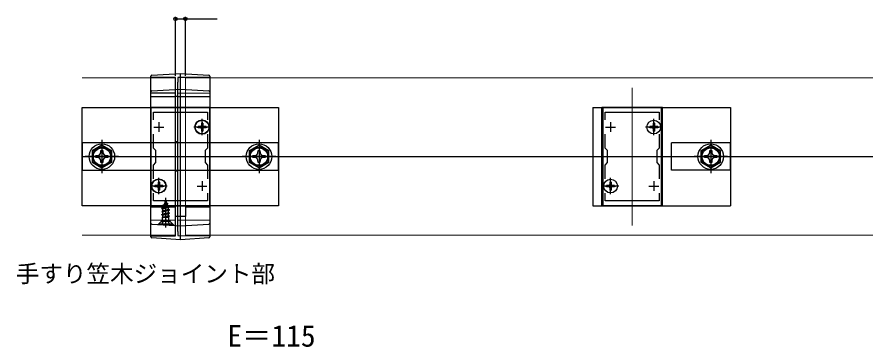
# Model space of a CAD drawing. Units: millimetres, scale not verified. Extents: x -875 to 875, y -1299 to 1292.
# Drawn here: x -343 to 88.8, y -707.3 to -542 of the extents above; entities that cross this region are included whole.
import ezdxf
from ezdxf.enums import TextEntityAlignment as Align

# ---------------------------------------------------------------- set-up
doc = ezdxf.new("R2010")
doc.units = ezdxf.units.MM
doc.header["$LTSCALE"] = 8
for name, color, linetype in [('0-2_USER1', 3, 'Continuous'), ('0-3_YKK_11', 7, 'Continuous'), ('0-6_YKK_13', 4, 'Continuous'), ('0-8_YKK_D', 6, 'Continuous'), ('0-A_YSS_K', 3, 'Continuous')]:
    doc.layers.add(name, color=color, linetype=linetype)
doc.layers.add('0-5_YKK_12', color=2, linetype='Continuous', lineweight=18)
doc.styles.add('ＭＳ ゴシック', font='')
doc.styles.get('ＭＳ ゴシック').set_extended_font_data('MS Gothic')

msp = doc.modelspace()

# ---------------------------------------------------------------- linework, layer by layer
at = {"layer": '0-3_YKK_11'}
for p, q in [((-270.743, -595.462), (-270.743, -600.462)), ((-248.743, -595.462), (-248.743, -600.462)), ((-40.743, -595.462), (-40.743, -600.462)), ((-18.743, -595.462), (-18.743, -600.462)), ((-273.243, -597.962), (-268.243, -597.962)), ((-251.243, -597.962), (-246.243, -597.962)), ((-43.243, -597.962), (-38.243, -597.962)), ((-21.243, -597.962), (-16.243, -597.962)), ((-270.743, -625.462), (-270.743, -630.462)), ((-248.743, -625.462), (-248.743, -630.462)), ((-40.743, -625.462), (-40.743, -630.462)), ((-18.743, -625.462), (-18.743, -630.462)), ((-273.243, -627.962), (-268.243, -627.962)), ((-251.243, -627.962), (-246.243, -627.962)), ((-43.243, -627.962), (-38.243, -627.962)), ((-21.243, -627.962), (-16.243, -627.962))]:
    msp.add_line(p, q, dxfattribs=at)
for points in [[(-274.743, -587.962), (-274.743, -637.962), (-244.743, -637.962), (-244.743, -587.962)], [(-44.743, -587.962), (-44.743, -637.962), (-14.743, -637.962), (-14.743, -587.962)]]:
    msp.add_lwpolyline(points, close=True, dxfattribs=at)
for points in [[(-273.543, -594.329), (-273.543, -590.462), (-245.943, -590.462), (-245.943, -594.329)], [(-43.543, -594.329), (-43.543, -590.462), (-15.943, -590.462), (-15.943, -594.329)], [(-273.543, -624.329), (-273.543, -617.262), (-272.243, -615.962), (-272.243, -609.962), (-273.543, -608.662), (-273.543, -601.595)], [(-245.943, -601.595), (-245.943, -608.662), (-247.243, -609.962), (-247.243, -615.962), (-245.943, -617.262), (-245.943, -624.329)], [(-43.543, -624.329), (-43.543, -617.262), (-42.243, -615.962), (-42.243, -609.962), (-43.543, -608.662), (-43.543, -601.595)], [(-15.943, -601.595), (-15.943, -608.662), (-17.243, -609.962), (-17.243, -615.962), (-15.943, -617.262), (-15.943, -624.329)], [(-245.943, -631.595), (-245.943, -635.462), (-273.543, -635.462), (-273.543, -631.595)], [(-15.943, -631.595), (-15.943, -635.462), (-43.543, -635.462), (-43.543, -631.595)]]:
    msp.add_lwpolyline(points, dxfattribs=at)
at = {"layer": '0-5_YKK_12'}
for p, q in [((-274.743, -572.962), (-309.743, -572.962)), ((-274.743, -572.962), (-262.243, -572.962)), ((-262.243, -572.962), (-262.243, -652.962)), ((-257.243, -572.962), (-257.243, -652.962)), ((-257.243, -572.962), (-244.743, -572.962)), ((785.257, -572.962), (-244.743, -572.962)), ((-259.743, -647.962), (-259.743, -577.962)), ((-29.743, -647.962), (-29.743, -577.962)), ((-274.743, -652.962), (-309.743, -652.962)), ((-274.743, -652.962), (-262.243, -652.962))]:
    msp.add_line(p, q, dxfattribs=at)
msp.add_lwpolyline([(-257.243, -652.962), (-244.743, -652.962), (785.257, -652.962)], dxfattribs=at)
at = {"layer": '0-6_YKK_13'}
for p, q in [((-262.243, -572.705), (-274.743, -572.662)), ((-274.274, -571.55), (-259.743, -570.662)), ((-244.743, -572.662), (-261.043, -572.804)), ((-259.743, -570.662), (-245.213, -571.55)), ((-259.743, -573.956), (-259.743, -574)), ((-259.743, -652.269), (-259.743, -574)), ((-274.743, -651.333), (-274.743, -574.884)), ((-262.243, -651.126), (-262.243, -575.039)), ((-261.043, -651.028), (-261.043, -575.137)), ((-244.743, -574.884), (-244.743, -651.333)), ((-262.243, -580.705), (-274.743, -580.662)), ((-274.743, -582.462), (-262.243, -582.462)), ((-274.274, -579.55), (-259.743, -578.662)), ((-261.043, -582.462), (-262.243, -582.462)), ((-244.743, -580.662), (-261.043, -580.804)), ((-261.043, -582.462), (-244.743, -582.462)), ((-259.743, -578.662), (-245.213, -579.55)), ((-49.743, -587.962), (20.257, -587.962)), ((-14.243, -587.962), (-45.243, -587.962)), ((-14.243, -637.962), (-14.243, -587.962)), ((20.257, -587.962), (20.257, -637.962)), ((-248.393, -595.912), (-249.093, -595.912)), ((-249.093, -595.912), (-249.093, -597.112)), ((-248.743, -602.112), (-248.743, -593.812)), ((-248.393, -595.912), (-248.393, -597.112)), ((-18.393, -595.912), (-19.093, -595.912)), ((-19.093, -595.912), (-19.093, -597.112)), ((-18.743, -602.112), (-18.743, -593.812)), ((-18.393, -595.912), (-18.393, -597.112)), ((-244.593, -597.962), (-252.893, -597.962)), ((-250.793, -597.612), (-250.793, -598.312)), ((-249.593, -597.612), (-250.793, -597.612)), ((-249.593, -598.312), (-250.793, -598.312)), ((-249.093, -598.812), (-249.093, -600.012)), ((-248.393, -600.012), (-249.093, -600.012)), ((-248.393, -598.812), (-248.393, -600.012)), ((-246.693, -597.612), (-247.893, -597.612)), ((-246.693, -598.312), (-247.893, -598.312)), ((-246.693, -597.612), (-246.693, -598.312)), ((-14.593, -597.962), (-22.893, -597.962)), ((-20.793, -597.612), (-20.793, -598.312)), ((-19.593, -597.612), (-20.793, -597.612)), ((-19.593, -598.312), (-20.793, -598.312)), ((-19.093, -598.812), (-19.093, -600.012)), ((-18.393, -600.012), (-19.093, -600.012)), ((-18.393, -598.812), (-18.393, -600.012)), ((-16.693, -597.612), (-17.893, -597.612)), ((-16.693, -598.312), (-17.893, -598.312)), ((-16.693, -597.612), (-16.693, -598.312)), ((-299.743, -604.462), (-299.743, -621.462)), ((-219.743, -604.462), (-219.743, -621.462)), ((10.257, -604.462), (10.257, -621.462)), ((-261.043, -605.462), (-262.243, -605.462)), ((-291.243, -612.962), (-308.243, -612.962)), ((-300.266, -611.108), (-300.244, -609.862)), ((-211.243, -612.962), (-228.243, -612.962)), ((-220.266, -611.108), (-220.244, -609.862)), ((18.757, -612.962), (1.757, -612.962)), ((9.734, -611.108), (9.756, -609.862)), ((-261.043, -620.462), (-262.243, -620.462)), ((-270.393, -625.912), (-271.093, -625.912)), ((-271.093, -625.912), (-271.093, -627.112)), ((-270.743, -632.112), (-270.743, -623.812)), ((-270.393, -625.912), (-270.393, -627.112)), ((-40.393, -625.912), (-41.093, -625.912)), ((-41.093, -625.912), (-41.093, -627.112)), ((-40.743, -632.112), (-40.743, -623.812)), ((-40.393, -625.912), (-40.393, -627.112)), ((-266.593, -627.962), (-274.893, -627.962)), ((-272.793, -627.612), (-272.793, -628.312)), ((-271.593, -627.612), (-272.793, -627.612)), ((-271.593, -628.312), (-272.793, -628.312)), ((-271.093, -628.812), (-271.093, -630.012)), ((-270.393, -630.012), (-271.093, -630.012)), ((-270.393, -628.812), (-270.393, -630.012)), ((-268.693, -627.612), (-269.893, -627.612)), ((-268.693, -628.312), (-269.893, -628.312)), ((-268.693, -627.612), (-268.693, -628.312)), ((-36.593, -627.962), (-44.893, -627.962)), ((-42.793, -627.612), (-42.793, -628.312)), ((-41.593, -627.612), (-42.793, -627.612)), ((-41.593, -628.312), (-42.793, -628.312)), ((-41.093, -628.812), (-41.093, -630.012)), ((-40.393, -630.012), (-41.093, -630.012)), ((-40.393, -628.812), (-40.393, -630.012)), ((-38.693, -627.612), (-39.893, -627.612)), ((-38.693, -628.312), (-39.893, -628.312)), ((-38.693, -627.612), (-38.693, -628.312)), ((-267.243, -649.012), (-267.243, -634.017)), ((-274.743, -638.462), (-262.243, -638.462)), ((-269.243, -639.282), (-265.493, -638.487)), ((-269.243, -639.382), (-265.493, -638.587)), ((-269.243, -639.282), (-268.667, -638.949)), ((-265.877, -638.809), (-268.718, -639.685)), ((-268.275, -638.004), (-268.667, -638.949)), ((-268.667, -638.949), (-266.173, -638.094)), ((-268.643, -637.792), (-266.193, -636.997)), ((-268.643, -637.692), (-267.99, -637.315)), ((-268.643, -637.792), (-268.275, -638.004)), ((-268.275, -638.004), (-266.544, -637.199)), ((-267.243, -635.512), (-267.99, -637.315)), ((-267.99, -637.315), (-266.819, -636.535)), ((-267.843, -636.102), (-267.376, -635.832)), ((-267.843, -636.202), (-267.843, -636.102)), ((-267.843, -636.202), (-267.589, -636.348)), ((-267.243, -635.512), (-266.819, -636.535)), ((-266.819, -636.535), (-266.193, -636.897)), ((-266.544, -637.199), (-266.193, -636.997)), ((-266.544, -637.199), (-266.173, -638.094)), ((-266.193, -636.997), (-266.193, -636.897)), ((-266.173, -638.094), (-265.493, -638.487)), ((-265.877, -638.809), (-265.493, -638.587)), ((-265.877, -638.809), (-265.768, -639.073)), ((-265.768, -639.774), (-265.768, -639.073)), ((-265.493, -638.587), (-265.493, -638.487)), ((-257.243, -638.462), (-257.243, -643.462)), ((-257.243, -638.462), (-244.743, -638.462)), ((-269.243, -639.382), (-269.243, -639.282)), ((-269.243, -639.382), (-268.718, -639.685)), ((-265.243, -640.077), (-269.243, -640.872)), ((-269.243, -640.972), (-265.243, -640.177)), ((-269.243, -640.872), (-268.718, -640.569)), ((-269.243, -640.972), (-269.243, -640.872)), ((-269.243, -640.972), (-268.718, -641.275)), ((-269.243, -642.462), (-265.243, -641.667)), ((-265.243, -641.767), (-269.243, -642.562)), ((-269.243, -642.462), (-268.718, -642.159)), ((-269.243, -642.562), (-269.243, -642.462)), ((-269.243, -642.562), (-268.718, -642.865)), ((-268.718, -640.569), (-268.718, -639.685)), ((-268.718, -640.569), (-265.768, -639.774)), ((-265.768, -640.48), (-268.718, -641.275)), ((-268.718, -642.159), (-268.718, -641.275)), ((-268.718, -642.159), (-265.768, -641.364)), ((-265.768, -642.07), (-268.718, -642.865)), ((-268.718, -643.749), (-268.718, -642.865)), ((-268.718, -643.749), (-265.768, -642.954)), ((-268.602, -643.924), (-265.243, -643.257)), ((-265.243, -643.357), (-268.098, -643.924)), ((-265.768, -639.774), (-265.243, -640.077)), ((-265.768, -640.48), (-265.243, -640.177)), ((-265.768, -641.364), (-265.768, -640.48)), ((-265.768, -641.364), (-265.243, -641.667)), ((-265.768, -642.07), (-265.243, -641.767)), ((-265.768, -642.954), (-265.768, -642.07)), ((-265.768, -642.954), (-265.243, -643.257)), ((-265.768, -643.66), (-265.243, -643.357)), ((-265.243, -640.177), (-265.243, -640.077)), ((-265.243, -641.767), (-265.243, -641.667)), ((-265.243, -643.357), (-265.243, -643.257)), ((-274.743, -645.262), (-262.243, -645.218)), ((-274.274, -647.373), (-259.743, -648.262)), ((-269.493, -646.012), (-271.051, -647.57)), ((-270.743, -647.262), (-269.112, -645.631)), ((-270.743, -647.512), (-270.743, -647.262)), ((-270.743, -647.262), (-263.743, -647.262)), ((-270.743, -647.512), (-263.743, -647.512)), ((-269.493, -645.243), (-269.493, -646.012)), ((-264.993, -646.012), (-269.493, -646.012)), ((-269.022, -643.924), (-268.718, -643.749)), ((-265.608, -643.924), (-269.022, -643.924)), ((-265.493, -645.512), (-268.993, -645.512)), ((-268.878, -645.065), (-268.878, -643.924)), ((-266.098, -645.697), (-267.243, -645.088)), ((-265.768, -643.66), (-266.749, -643.924)), ((-265.193, -647.512), (-266.098, -645.697)), ((-265.768, -643.924), (-265.768, -643.66)), ((-265.608, -645.065), (-265.608, -643.924)), ((-264.993, -646.012), (-264.993, -645.228)), ((-262.938, -648.066), (-264.993, -646.012)), ((-261.043, -643.462), (-262.243, -643.462)), ((-257.243, -643.462), (-261.043, -643.462)), ((-261.043, -645.119), (-244.743, -645.262)), ((-259.743, -648.262), (-245.213, -647.373)), ((-274.743, -653.262), (-262.243, -653.218)), ((-261.043, -653.119), (-244.743, -653.262))]:
    msp.add_line(p, q, dxfattribs=at)
for points in [[(-274.743, -574.884), (-274.743, -574.589), (-274.743, -574.298), (-274.743, -574.011), (-274.743, -573.734), (-274.743, -573.471), (-274.743, -573.222), (-274.743, -572.99), (-274.743, -572.78), (-274.743, -572.594), (-274.743, -572.431), (-274.743, -572.296), (-274.743, -572.189), (-274.743, -572.112), (-274.743, -572.065), (-274.743, -572.049)], [(-262.243, -575.039), (-262.243, -574.708), (-262.243, -574.384), (-262.243, -574.072), (-262.243, -573.781), (-262.243, -573.514), (-262.243, -573.278), (-262.243, -573.078), (-262.243, -572.918), (-262.243, -572.801), (-262.243, -572.73), (-262.243, -572.705)], [(-261.043, -572.804), (-261.043, -572.828), (-261.043, -572.899), (-261.043, -573.016), (-261.043, -573.175), (-261.043, -573.375), (-261.043, -573.611), (-261.043, -573.878), (-261.043, -574.169), (-261.043, -574.48), (-261.043, -574.805), (-261.043, -575.137)], [(-259.743, -574), (-259.743, -573.652), (-259.743, -573.309), (-259.743, -572.972), (-259.743, -572.645), (-259.743, -572.335), (-259.743, -572.042), (-259.743, -571.769), (-259.743, -571.522), (-259.743, -571.302), (-259.743, -571.111), (-259.743, -570.952), (-259.743, -570.826), (-259.743, -570.735), (-259.743, -570.68), (-259.743, -570.662)], [(-244.743, -572.049), (-244.743, -572.065), (-244.743, -572.112), (-244.743, -572.189), (-244.743, -572.296), (-244.743, -572.431), (-244.743, -572.594), (-244.743, -572.78), (-244.743, -572.99), (-244.743, -573.222), (-244.743, -573.471), (-244.743, -573.734), (-244.743, -574.011), (-244.743, -574.298), (-244.743, -574.589), (-244.743, -574.884)], [(-49.743, -587.962), (-49.743, -637.962), (20.257, -637.962)], [(-14.243, -637.962), (-45.243, -637.962), (-45.243, -587.962)], [(20.257, -619.962), (20.257, -605.962), (-9.743, -605.962)], [(20.257, -619.962), (-9.743, -619.962), (-9.743, -605.962)], [(-301.597, -613.485), (-302.843, -613.463), (-302.843, -612.46), (-301.597, -612.439)], [(-301.597, -612.439), (-300.728, -611.977), (-300.266, -611.108)], [(-300.244, -609.862), (-299.242, -609.862), (-299.22, -611.108)], [(-299.22, -611.108), (-298.758, -611.977), (-297.89, -612.439)], [(-297.89, -612.439), (-296.643, -612.46), (-296.643, -613.463), (-297.89, -613.485)], [(-221.597, -613.485), (-222.843, -613.463), (-222.843, -612.46), (-221.597, -612.439)], [(-221.597, -612.439), (-220.728, -611.977), (-220.266, -611.108)], [(-220.244, -609.862), (-219.242, -609.862), (-219.22, -611.108)], [(-219.22, -611.108), (-218.758, -611.977), (-217.89, -612.439)], [(-217.89, -612.439), (-216.643, -612.46), (-216.643, -613.463), (-217.89, -613.485)], [(8.403, -613.485), (7.157, -613.463), (7.157, -612.46), (8.403, -612.439)], [(8.403, -612.439), (9.272, -611.977), (9.734, -611.108)], [(9.756, -609.862), (10.758, -609.862), (10.78, -611.108)], [(10.78, -611.108), (11.242, -611.977), (12.11, -612.439)], [(12.11, -612.439), (13.357, -612.46), (13.357, -613.463), (12.11, -613.485)], [(-300.266, -614.815), (-300.728, -613.947), (-301.597, -613.485)], [(-299.22, -614.815), (-299.242, -616.062), (-300.244, -616.062), (-300.266, -614.815)], [(-297.89, -613.485), (-298.758, -613.947), (-299.22, -614.815)], [(-220.266, -614.815), (-220.728, -613.947), (-221.597, -613.485)], [(-219.22, -614.815), (-219.242, -616.062), (-220.244, -616.062), (-220.266, -614.815)], [(-217.89, -613.485), (-218.758, -613.947), (-219.22, -614.815)], [(9.734, -614.815), (9.272, -613.947), (8.403, -613.485)], [(10.78, -614.815), (10.758, -616.062), (9.756, -616.062), (9.734, -614.815)], [(12.11, -613.485), (11.242, -613.947), (10.78, -614.815)], [(-268.643, -637.792), (-268.643, -637.692), (-266.193, -636.897)], [(-269.293, -647.512), (-268.388, -645.697), (-267.243, -645.088)], [(-263.743, -647.512), (-263.743, -647.262), (-265.374, -645.631)], [(-274.743, -653.874), (-274.743, -653.86), (-274.743, -653.82), (-274.743, -653.753), (-274.743, -653.659), (-274.743, -653.541), (-274.743, -653.4), (-274.743, -653.234), (-274.743, -653.049), (-274.743, -652.845), (-274.743, -652.623), (-274.743, -652.385), (-274.743, -652.136), (-274.743, -651.877), (-274.743, -651.608), (-274.743, -651.333)], [(-262.243, -653.218), (-262.243, -653.203), (-262.243, -653.159), (-262.243, -653.085), (-262.243, -652.984), (-262.243, -652.856), (-262.243, -652.702), (-262.243, -652.526), (-262.243, -652.33), (-262.243, -652.114), (-262.243, -651.883), (-262.243, -651.64), (-262.243, -651.387), (-262.243, -651.126)], [(-261.043, -651.028), (-261.043, -651.287), (-261.043, -651.539), (-261.043, -651.783), (-261.043, -652.014), (-261.043, -652.228), (-261.043, -652.426), (-261.043, -652.603), (-261.043, -652.756), (-261.043, -652.884), (-261.043, -652.986), (-261.043, -653.06), (-261.043, -653.104), (-261.043, -653.119)], [(-244.743, -651.333), (-244.743, -651.608), (-244.743, -651.877), (-244.743, -652.136), (-244.743, -652.385), (-244.743, -652.623), (-244.743, -652.845), (-244.743, -653.049), (-244.743, -653.234), (-244.743, -653.4), (-244.743, -653.541), (-244.743, -653.659), (-244.743, -653.753), (-244.743, -653.82), (-244.743, -653.86), (-244.743, -653.874)], [(-245.213, -654.373), (-259.743, -655.262), (-274.274, -654.373)], [(-259.743, -655.262), (-259.743, -655.246), (-259.743, -655.198), (-259.743, -655.119), (-259.743, -655.009), (-259.743, -654.87), (-259.743, -654.704), (-259.743, -654.509), (-259.743, -654.29), (-259.743, -654.05), (-259.743, -653.789), (-259.743, -653.508), (-259.743, -653.215), (-259.743, -652.91), (-259.743, -652.593), (-259.743, -652.269)]]:
    msp.add_lwpolyline(points, dxfattribs=at)
for points in [[(-209.743, -587.962), (-209.743, -637.962), (-309.743, -637.962), (-309.743, -587.962)], [(-309.743, -619.962), (-209.743, -619.962), (-209.743, -605.962), (-309.743, -605.962)], [(-294.743, -610.075), (-299.743, -607.188), (-304.743, -610.075), (-304.743, -615.848), (-299.743, -618.735), (-294.743, -615.848)], [(-214.743, -610.075), (-219.743, -607.188), (-224.743, -610.075), (-224.743, -615.848), (-219.743, -618.735), (-214.743, -615.848)], [(15.257, -610.075), (10.257, -607.188), (5.257, -610.075), (5.257, -615.848), (10.257, -618.735), (15.257, -615.848)]]:
    msp.add_lwpolyline(points, close=True, dxfattribs=at)
for centre, radius in [((-248.743, -597.962), 3.65), ((-248.743, -597.962), 3.5), ((-18.743, -597.962), 3.5), ((-299.743, -612.962), 6.5), ((-299.743, -612.962), 4.907), ((-299.743, -612.962), 4.432), ((-219.743, -612.962), 6.5), ((-219.743, -612.962), 4.907), ((-219.743, -612.962), 4.432), ((10.257, -612.962), 6.5), ((10.257, -612.962), 4.907), ((10.257, -612.962), 4.432), ((-270.743, -627.962), 3.65), ((-270.743, -627.962), 3.5), ((-40.743, -627.962), 3.5)]:
    msp.add_circle(centre, radius, dxfattribs=at)
for centre, radius, start, end in [((-274.243, -572.049), 0.5, 93.5, 180), ((-245.243, -572.049), 0.5, 0, 86.5), ((-274.243, -580.049), 0.5, 93.5, 180), ((-245.243, -580.049), 0.5, 0, 86.5), ((-249.593, -597.112), 0.5, 270, 0), ((-249.593, -598.812), 0.5, 0, 90), ((-247.893, -597.112), 0.5, 180, 270), ((-247.893, -598.812), 0.5, 90, 180), ((-19.593, -597.112), 0.5, 270, 0), ((-19.593, -598.812), 0.5, 0, 90), ((-17.893, -597.112), 0.5, 180, 270), ((-17.893, -598.812), 0.5, 90, 180), ((-271.593, -627.112), 0.5, 270, 0), ((-271.593, -628.812), 0.5, 0, 90), ((-269.893, -627.112), 0.5, 180, 270), ((-269.893, -628.812), 0.5, 90, 180), ((-41.593, -627.112), 0.5, 270, 0), ((-41.593, -628.812), 0.5, 0, 90), ((-39.893, -627.112), 0.5, 180, 270), ((-39.893, -628.812), 0.5, 90, 180), ((-274.243, -646.874), 0.5, 180, 266.5), ((-269.678, -645.065), 0.8, 315, 0), ((-264.808, -645.065), 0.8, 180, 225), ((-245.243, -646.874), 0.5, 273.5, 0), ((-274.243, -653.874), 0.5, 180, 266.5), ((-245.243, -653.874), 0.5, 273.5, 0)]:
    msp.add_arc(centre, radius, start, end, dxfattribs=at)
at = {"layer": '0-8_YKK_D'}
for p, q in [((-262.243, -571.962), (-262.243, -541.962)), ((-257.243, -571.962), (-257.243, -541.962))]:
    msp.add_line(p, q, dxfattribs=at)
msp.add_lwpolyline([(-262.243, -542.962), (-257.243, -542.962), (-241.05, -542.962)], dxfattribs=at)
for centre in [(-262.243, -542.962), (-257.243, -542.962)]:
    msp.add_circle(centre, 0.875, dxfattribs=at)
at = {"layer": '0-A_YSS_K'}
msp.add_line((-309.743, -612.962), (857.798, -612.962), dxfattribs=at)

# ---------------------------------------------------------------- texts
at = {"layer": '0-2_USER1', "style": 'ＭＳ ゴシック'}
msp.add_text('手すり笠木ジョイント部', height=8.798, dxfattribs=at).set_placement((-343.591, -679.609), align=Align.BOTTOM_LEFT)
at = {"layer": '0-8_YKK_D', "style": 'ＭＳ ゴシック'}
msp.add_text('E＝115', height=11, dxfattribs=at).set_placement((-235.865, -712.966), align=Align.BOTTOM_LEFT)

doc.saveas('drawing.dxf')
